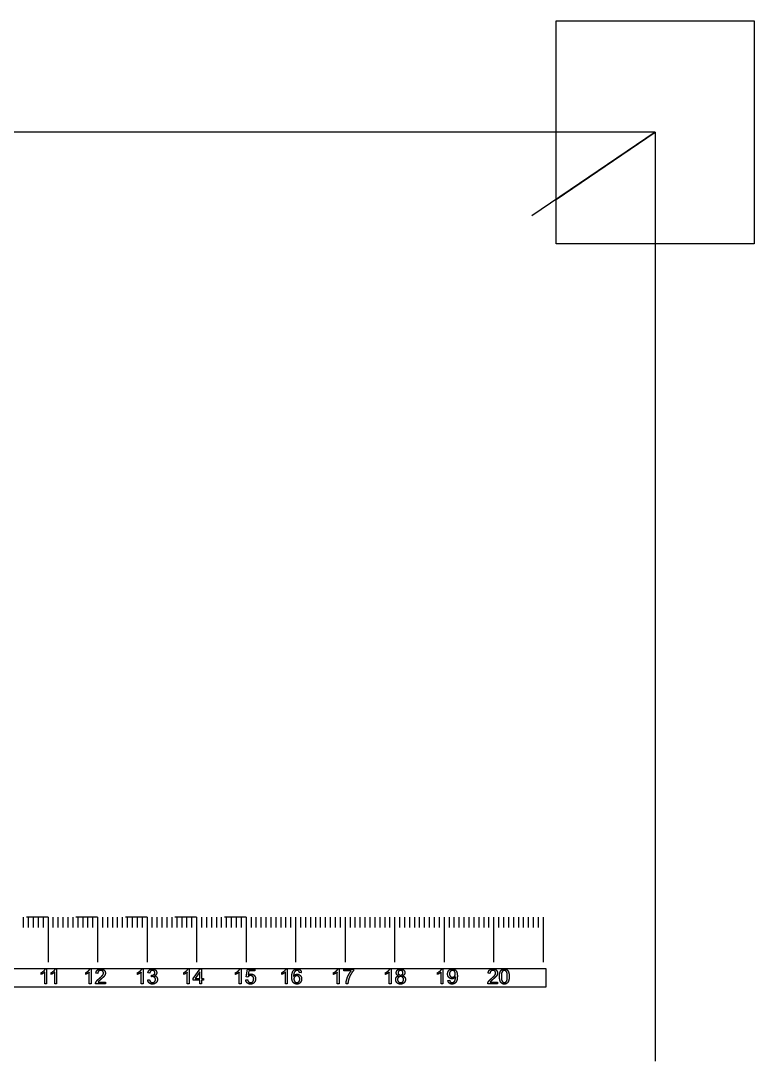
# Model space of a CAD drawing. Header units: millimetres. Extents: x -350 to 350, y -210 to 240.
# Drawn here: x -201.1 to -53, y 0 to 210 of the extents above; entities that cross this region are included whole.
import ezdxf

# ---------------------------------------------------------------- set-up
doc = ezdxf.new("R2010")
doc.units = ezdxf.units.MM
doc.layers.get('0').update_dxf_attribs({"linetype": 'CONTINUOUS'})

msp = doc.modelspace()

# ---------------------------------------------------------------- linework, layer by layer
for p, q in [((-73.02, 187.5), (-350, 187.5)), ((-73.02, 187.5), (-97.91, 170.65)), ((-93.03, 173.95), (-73.02, 187.5)), ((-73.02, 187.5), (-73.02, 0)), ((-200.64, 29.07), (-200.64, 27)), ((-195.64, 29.07), (-200, 29.07)), ((-199.64, 29.07), (-199.64, 27)), ((-198.64, 29.07), (-198.64, 27)), ((-197.64, 29.07), (-197.64, 27)), ((-196.64, 29.07), (-196.64, 27)), ((-195.64, 29.07), (-195.64, 20)), ((-195.64, 29.07), (-195.64, 27)), ((-194.64, 29.07), (-194.64, 27)), ((-193.64, 29.07), (-193.64, 27)), ((-192.64, 29.07), (-192.64, 27)), ((-191.64, 29.07), (-191.64, 27)), ((-190.64, 29.07), (-190.64, 27)), ((-185.64, 29.07), (-190, 29.07)), ((-189.64, 29.07), (-189.64, 27)), ((-188.64, 29.07), (-188.64, 27)), ((-187.64, 29.07), (-187.64, 27)), ((-186.64, 29.07), (-186.64, 27)), ((-185.64, 29.07), (-185.64, 20)), ((-185.64, 29.07), (-185.64, 27)), ((-184.64, 29.07), (-184.64, 27)), ((-183.64, 29.07), (-183.64, 27)), ((-182.64, 29.07), (-182.64, 27)), ((-181.64, 29.07), (-181.64, 27)), ((-180.64, 29.07), (-180.64, 27)), ((-175.64, 29.07), (-180, 29.07)), ((-179.64, 29.07), (-179.64, 27)), ((-178.64, 29.07), (-178.64, 27)), ((-177.64, 29.07), (-177.64, 27)), ((-176.64, 29.07), (-176.64, 27)), ((-175.64, 29.07), (-175.64, 20)), ((-175.64, 29.07), (-175.64, 27)), ((-174.64, 29.07), (-174.64, 27)), ((-173.64, 29.07), (-173.64, 27)), ((-172.64, 29.07), (-172.64, 27)), ((-171.64, 29.07), (-171.64, 27)), ((-170.64, 29.07), (-170.64, 27)), ((-165.64, 29.07), (-170, 29.07)), ((-169.64, 29.07), (-169.64, 27)), ((-168.64, 29.07), (-168.64, 27)), ((-167.64, 29.07), (-167.64, 27)), ((-166.64, 29.07), (-166.64, 27)), ((-165.64, 29.07), (-165.64, 20)), ((-165.64, 29.07), (-165.64, 27)), ((-164.64, 29.07), (-164.64, 27)), ((-163.64, 29.07), (-163.64, 27)), ((-162.64, 29.07), (-162.64, 27)), ((-161.64, 29.07), (-161.64, 27)), ((-160.64, 29.07), (-160.64, 27)), ((-155.64, 29.07), (-160, 29.07)), ((-159.64, 29.07), (-159.64, 27)), ((-158.64, 29.07), (-158.64, 27)), ((-157.64, 29.07), (-157.64, 27)), ((-156.64, 29.07), (-156.64, 27)), ((-155.64, 29.07), (-155.64, 20)), ((-155.64, 29.07), (-155.64, 27)), ((-154.64, 29.07), (-154.64, 27)), ((-153.64, 29.07), (-153.64, 27)), ((-152.64, 29.07), (-152.64, 27)), ((-151.64, 29.07), (-151.64, 27)), ((-150.64, 29.07), (-150.64, 27)), ((-149.64, 29.07), (-149.64, 27)), ((-148.64, 29.07), (-148.64, 27)), ((-147.64, 29.07), (-147.64, 27)), ((-146.64, 29.07), (-146.64, 27)), ((-145.64, 29.07), (-145.64, 20)), ((-145.64, 29.07), (-145.64, 27)), ((-144.64, 29.07), (-144.64, 27)), ((-143.64, 29.07), (-143.64, 27)), ((-142.64, 29.07), (-142.64, 27)), ((-141.64, 29.07), (-141.64, 27)), ((-140.64, 29.07), (-140.64, 27)), ((-139.64, 29.07), (-139.64, 27)), ((-138.64, 29.07), (-138.64, 27)), ((-137.64, 29.07), (-137.64, 27)), ((-136.64, 29.07), (-136.64, 27)), ((-135.64, 29.07), (-135.64, 20)), ((-135.64, 29.07), (-135.64, 27)), ((-134.64, 29.07), (-134.64, 27)), ((-133.64, 29.07), (-133.64, 27)), ((-132.64, 29.07), (-132.64, 27)), ((-131.64, 29.07), (-131.64, 27)), ((-130.64, 29.07), (-130.64, 27)), ((-129.64, 29.07), (-129.64, 27)), ((-128.64, 29.07), (-128.64, 27)), ((-127.64, 29.07), (-127.64, 27)), ((-126.64, 29.07), (-126.64, 27)), ((-125.64, 29.07), (-125.64, 20)), ((-125.64, 29.07), (-125.64, 27)), ((-124.64, 29.07), (-124.64, 27)), ((-123.64, 29.07), (-123.64, 27)), ((-122.64, 29.07), (-122.64, 27)), ((-121.64, 29.07), (-121.64, 27)), ((-120.64, 29.07), (-120.64, 27)), ((-119.64, 29.07), (-119.64, 27)), ((-118.64, 29.07), (-118.64, 27)), ((-117.64, 29.07), (-117.64, 27)), ((-116.64, 29.07), (-116.64, 27)), ((-115.64, 29.07), (-115.64, 20)), ((-115.64, 29.07), (-115.64, 27)), ((-114.64, 29.07), (-114.64, 27)), ((-113.64, 29.07), (-113.64, 27)), ((-112.64, 29.07), (-112.64, 27)), ((-111.64, 29.07), (-111.64, 27)), ((-110.64, 29.07), (-110.64, 27)), ((-109.64, 29.07), (-109.64, 27)), ((-108.64, 29.07), (-108.64, 27)), ((-107.64, 29.07), (-107.64, 27)), ((-106.64, 29.07), (-106.64, 27)), ((-105.64, 29.07), (-105.64, 20)), ((-105.64, 29.07), (-105.64, 27)), ((-104.64, 29.07), (-104.64, 27)), ((-103.64, 29.07), (-103.64, 27)), ((-102.64, 29.07), (-102.64, 27)), ((-101.64, 29.07), (-101.64, 27)), ((-100.64, 29.07), (-100.64, 27)), ((-99.64, 29.07), (-99.64, 27)), ((-98.64, 29.07), (-98.64, 27)), ((-97.64, 29.07), (-97.64, 27)), ((-96.64, 29.07), (-96.64, 27)), ((-95.64, 29.07), (-95.64, 20)), ((-197.04, 17.52), (-197.04, 17.87)), ((-196.31, 15.61), (-196.31, 17.96)), ((-196.18, 18.62), (-195.94, 18.62)), ((-195.94, 18.62), (-195.94, 15.61)), ((-195.02, 17.52), (-195.02, 17.87)), ((-194.29, 15.61), (-194.29, 17.96)), ((-194.16, 18.62), (-193.92, 18.62)), ((-193.92, 18.62), (-193.92, 15.61)), ((-188.03, 17.52), (-188.03, 17.87)), ((-187.3, 15.61), (-187.3, 17.96)), ((-187.17, 18.62), (-186.93, 18.62)), ((-186.93, 18.62), (-186.93, 15.61)), ((-185.59, 17.72), (-185.96, 17.76)), ((-177.55, 17.52), (-177.55, 17.87)), ((-176.81, 15.61), (-176.81, 17.96)), ((-176.68, 18.62), (-176.45, 18.62)), ((-176.45, 18.62), (-176.45, 15.61)), ((-175.1, 17.78), (-175.46, 17.85)), ((-174.77, 17.03), (-174.73, 17.36)), ((-168.23, 17.52), (-168.23, 17.87)), ((-167.5, 15.61), (-167.5, 17.96)), ((-167.36, 18.62), (-167.13, 18.62)), ((-167.13, 18.62), (-167.13, 15.61)), ((-166.3, 16.67), (-164.94, 18.61)), ((-165, 18.02), (-165.94, 16.67)), ((-165, 16.67), (-165, 18.02)), ((-164.94, 18.61), (-164.63, 18.61)), ((-164.63, 18.61), (-164.63, 16.67)), ((-157.75, 17.52), (-157.75, 17.87)), ((-157.01, 15.61), (-157.01, 17.96)), ((-156.88, 18.62), (-156.64, 18.62)), ((-156.64, 18.62), (-156.64, 15.61)), ((-155.63, 17.03), (-155.34, 18.57)), ((-155.29, 16.99), (-155.63, 17.03)), ((-155.34, 18.57), (-153.85, 18.57)), ((-155.05, 18.22), (-155.21, 17.41)), ((-153.85, 18.22), (-155.05, 18.22)), ((-153.85, 18.57), (-153.85, 18.22)), ((-148.43, 17.52), (-148.43, 17.87)), ((-147.69, 15.61), (-147.69, 17.96)), ((-147.56, 18.62), (-147.32, 18.62)), ((-147.32, 18.62), (-147.32, 15.61)), ((-144.47, 17.88), (-144.84, 17.85)), ((-137.95, 17.52), (-137.95, 17.87)), ((-137.21, 15.61), (-137.21, 17.96)), ((-137.08, 18.62), (-136.84, 18.62)), ((-136.84, 18.62), (-136.84, 15.61)), ((-135.87, 18.22), (-135.87, 18.57)), ((-135.87, 18.57), (-133.93, 18.57)), ((-134.4, 18.22), (-135.87, 18.22)), ((-133.93, 18.57), (-133.93, 18.29)), ((-127.46, 17.52), (-127.46, 17.87)), ((-126.73, 15.61), (-126.73, 17.96)), ((-126.59, 18.62), (-126.36, 18.62)), ((-126.36, 18.62), (-126.36, 15.61)), ((-116.98, 17.52), (-116.98, 17.87)), ((-116.24, 15.61), (-116.24, 17.96)), ((-116.11, 18.62), (-115.87, 18.62)), ((-115.87, 18.62), (-115.87, 15.61)), ((-106.38, 17.72), (-106.75, 17.76)), ((-195.94, 15.61), (-196.31, 15.61)), ((-193.92, 15.61), (-194.29, 15.61)), ((-186.93, 15.61), (-187.3, 15.61)), ((-184.05, 15.61), (-186.03, 15.61)), ((-185.52, 15.97), (-184.05, 15.97)), ((-184.05, 15.97), (-184.05, 15.61)), ((-176.45, 15.61), (-176.81, 15.61)), ((-175.5, 16.4), (-175.13, 16.45)), ((-167.13, 15.61), (-167.5, 15.61)), ((-166.3, 16.33), (-166.3, 16.67)), ((-165, 16.33), (-166.3, 16.33)), ((-165.94, 16.67), (-165, 16.67)), ((-165, 15.61), (-165, 16.33)), ((-164.63, 15.61), (-165, 15.61)), ((-164.63, 16.67), (-164.23, 16.67)), ((-164.23, 16.33), (-164.63, 16.33)), ((-164.63, 16.33), (-164.63, 15.61)), ((-164.23, 16.67), (-164.23, 16.33)), ((-156.64, 15.61), (-157.01, 15.61)), ((-155.7, 16.4), (-155.31, 16.43)), ((-147.32, 15.61), (-147.69, 15.61)), ((-136.84, 15.61), (-137.21, 15.61)), ((-135.07, 15.61), (-135.45, 15.61)), ((-126.36, 15.61), (-126.73, 15.61)), ((-115.87, 15.61), (-116.24, 15.61)), ((-114.87, 16.31), (-114.52, 16.34)), ((-104.84, 15.61), (-106.82, 15.61)), ((-106.31, 15.97), (-104.84, 15.97)), ((-104.84, 15.97), (-104.84, 15.61))]:
    msp.add_line(p, q)
for points in [[(-53, 210), (-53, 165), (-93.03, 165), (-93.03, 210)], [(-305.64, 15), (-95, 15), (-95, 18.61), (-305.64, 18.61)]]:
    msp.add_lwpolyline(points, close=True)
for points in [[(-197.04, 17.87), (-196.73, 18.02), (-196.5, 18.22)], [(-196.66, 17.71), (-196.87, 17.58), (-197.04, 17.52)], [(-196.31, 17.96), (-196.44, 17.83), (-196.66, 17.71)], [(-196.5, 18.22), (-196.27, 18.43), (-196.18, 18.62)], [(-195.02, 17.87), (-194.71, 18.02), (-194.48, 18.22)], [(-194.64, 17.71), (-194.85, 17.58), (-195.02, 17.52)], [(-194.29, 17.96), (-194.42, 17.83), (-194.64, 17.71)], [(-194.48, 18.22), (-194.25, 18.43), (-194.16, 18.62)], [(-188.03, 17.87), (-187.73, 18.02), (-187.49, 18.22)], [(-187.65, 17.71), (-187.86, 17.58), (-188.03, 17.52)], [(-187.3, 17.96), (-187.43, 17.83), (-187.65, 17.71)], [(-187.49, 18.22), (-187.26, 18.43), (-187.17, 18.62)], [(-185.96, 17.76), (-185.93, 18.18), (-185.67, 18.4)], [(-185.67, 18.4), (-185.42, 18.62), (-184.99, 18.62)], [(-185.42, 18.16), (-185.58, 18), (-185.59, 17.72)], [(-185, 18.32), (-185.26, 18.32), (-185.42, 18.16)], [(-185.27, 16.72), (-184.78, 17.12), (-184.61, 17.36)], [(-184.59, 18.17), (-184.75, 18.32), (-185, 18.32)], [(-184.99, 18.62), (-184.56, 18.62), (-184.31, 18.38)], [(-184.37, 17.07), (-184.54, 16.88), (-184.94, 16.54)], [(-184.61, 17.36), (-184.43, 17.59), (-184.43, 17.8)], [(-184.43, 17.8), (-184.43, 18.02), (-184.59, 18.17)], [(-184.13, 17.44), (-184.2, 17.26), (-184.37, 17.07)], [(-184.31, 18.38), (-184.05, 18.15), (-184.05, 17.79)], [(-184.05, 17.79), (-184.05, 17.61), (-184.13, 17.44)], [(-177.55, 17.87), (-177.24, 18.02), (-177.01, 18.22)], [(-177.16, 17.71), (-177.38, 17.58), (-177.55, 17.52)], [(-176.81, 17.96), (-176.95, 17.83), (-177.16, 17.71)], [(-177.01, 18.22), (-176.78, 18.43), (-176.68, 18.62)], [(-175.46, 17.85), (-175.4, 18.22), (-175.16, 18.42)], [(-175.16, 18.42), (-174.92, 18.62), (-174.56, 18.62)], [(-174.91, 18.19), (-175.05, 18.05), (-175.1, 17.78)], [(-174.55, 18.32), (-174.77, 18.32), (-174.91, 18.19)], [(-174.51, 17.07), (-174.62, 17.07), (-174.77, 17.03)], [(-174.73, 17.36), (-174.7, 17.35), (-174.67, 17.35)], [(-174.67, 17.35), (-174.44, 17.35), (-174.25, 17.47)], [(-174.56, 18.62), (-174.32, 18.62), (-174.11, 18.52)], [(-174.2, 18.19), (-174.34, 18.32), (-174.55, 18.32)], [(-174.09, 16.91), (-174.26, 17.07), (-174.51, 17.07)], [(-174.25, 17.47), (-174.06, 17.6), (-174.06, 17.85)], [(-174.06, 17.85), (-174.06, 18.06), (-174.2, 18.19)], [(-174.11, 18.52), (-173.9, 18.41), (-173.79, 18.23)], [(-173.79, 17.49), (-173.89, 17.33), (-174.1, 17.24)], [(-174.1, 17.24), (-173.83, 17.18), (-173.68, 16.98)], [(-173.93, 16.49), (-173.93, 16.74), (-174.09, 16.91)], [(-173.79, 18.23), (-173.68, 18.05), (-173.68, 17.84)], [(-173.68, 17.84), (-173.68, 17.65), (-173.79, 17.49)], [(-173.68, 16.98), (-173.54, 16.79), (-173.54, 16.5)], [(-168.23, 17.87), (-167.92, 18.02), (-167.69, 18.22)], [(-167.84, 17.71), (-168.06, 17.58), (-168.23, 17.52)], [(-167.5, 17.96), (-167.63, 17.83), (-167.84, 17.71)], [(-167.69, 18.22), (-167.46, 18.43), (-167.36, 18.62)], [(-157.75, 17.87), (-157.44, 18.02), (-157.21, 18.22)], [(-157.36, 17.71), (-157.58, 17.58), (-157.75, 17.52)], [(-157.01, 17.96), (-157.14, 17.83), (-157.36, 17.71)], [(-157.21, 18.22), (-156.98, 18.43), (-156.88, 18.62)], [(-155.06, 17.19), (-155.21, 17.11), (-155.29, 16.99)], [(-155.21, 17.41), (-154.94, 17.6), (-154.64, 17.6)], [(-154.74, 17.28), (-154.92, 17.28), (-155.06, 17.19)], [(-154.28, 17.09), (-154.46, 17.28), (-154.74, 17.28)], [(-154.64, 17.6), (-154.25, 17.6), (-153.98, 17.33)], [(-154.1, 16.6), (-154.1, 16.91), (-154.28, 17.09)], [(-153.98, 17.33), (-153.71, 17.06), (-153.71, 16.63)], [(-148.43, 17.87), (-148.12, 18.02), (-147.89, 18.22)], [(-148.04, 17.71), (-148.26, 17.58), (-148.43, 17.52)], [(-147.69, 17.96), (-147.83, 17.83), (-148.04, 17.71)], [(-147.89, 18.22), (-147.66, 18.43), (-147.56, 18.62)], [(-146.4, 17.02), (-146.4, 17.89), (-146.08, 18.28)], [(-146.11, 15.9), (-146.4, 16.24), (-146.4, 17.02)], [(-146.08, 18.28), (-145.8, 18.62), (-145.32, 18.62)], [(-145.93, 17.85), (-146.03, 17.61), (-146.03, 17.16)], [(-146.03, 17.16), (-145.9, 17.36), (-145.71, 17.46)], [(-145.8, 17.05), (-145.97, 16.87), (-145.97, 16.58)], [(-145.65, 18.22), (-145.83, 18.1), (-145.93, 17.85)], [(-145.38, 17.23), (-145.63, 17.23), (-145.8, 17.05)], [(-145.71, 17.46), (-145.51, 17.56), (-145.3, 17.56)], [(-145.34, 18.32), (-145.52, 18.32), (-145.65, 18.22)], [(-144.96, 17.05), (-145.12, 17.23), (-145.38, 17.23)], [(-144.97, 18.16), (-145.12, 18.32), (-145.34, 18.32)], [(-145.32, 18.62), (-144.97, 18.62), (-144.74, 18.43)], [(-145.3, 17.56), (-144.93, 17.56), (-144.68, 17.29)], [(-144.84, 17.85), (-144.88, 18.07), (-144.97, 18.16)], [(-144.79, 16.56), (-144.79, 16.87), (-144.96, 17.05)], [(-144.74, 18.43), (-144.51, 18.23), (-144.47, 17.88)], [(-144.68, 17.29), (-144.42, 17.02), (-144.42, 16.59)], [(-137.95, 17.87), (-137.64, 18.02), (-137.41, 18.22)], [(-137.56, 17.71), (-137.77, 17.58), (-137.95, 17.52)], [(-137.21, 17.96), (-137.34, 17.83), (-137.56, 17.71)], [(-137.41, 18.22), (-137.17, 18.43), (-137.08, 18.62)], [(-135.31, 16.47), (-135.18, 16.97), (-134.93, 17.43)], [(-134.93, 17.43), (-134.68, 17.9), (-134.4, 18.22)], [(-134.5, 17.48), (-134.78, 16.97), (-134.93, 16.44)], [(-133.93, 18.29), (-134.22, 17.98), (-134.5, 17.48)], [(-127.46, 17.87), (-127.15, 18.02), (-126.92, 18.22)], [(-127.07, 17.71), (-127.29, 17.58), (-127.46, 17.52)], [(-126.73, 17.96), (-126.86, 17.83), (-127.07, 17.71)], [(-126.92, 18.22), (-126.69, 18.43), (-126.59, 18.62)], [(-125.42, 16.48), (-125.42, 16.77), (-125.27, 16.97)], [(-125.3, 17.85), (-125.3, 18.18), (-125.06, 18.4)], [(-125.19, 17.48), (-125.3, 17.63), (-125.3, 17.85)], [(-125.27, 16.97), (-125.12, 17.17), (-124.85, 17.24)], [(-124.85, 17.24), (-125.08, 17.32), (-125.19, 17.48)], [(-125.06, 18.4), (-124.83, 18.62), (-124.44, 18.62)], [(-124.87, 16.91), (-125.04, 16.74), (-125.04, 16.48)], [(-124.78, 18.19), (-124.92, 18.05), (-124.92, 17.86)], [(-124.92, 17.86), (-124.92, 17.65), (-124.78, 17.52)], [(-124.44, 17.08), (-124.7, 17.08), (-124.87, 16.91)], [(-124.43, 18.32), (-124.64, 18.32), (-124.78, 18.19)], [(-124.78, 17.52), (-124.65, 17.38), (-124.43, 17.38)], [(-124.44, 18.62), (-124.04, 18.62), (-123.8, 18.4)], [(-123.99, 16.91), (-124.17, 17.08), (-124.44, 17.08)], [(-124.08, 18.18), (-124.22, 18.32), (-124.43, 18.32)], [(-124.43, 17.38), (-124.21, 17.38), (-124.08, 17.51)], [(-123.94, 17.84), (-123.94, 18.05), (-124.08, 18.18)], [(-124.08, 17.51), (-123.94, 17.65), (-123.94, 17.84)], [(-123.67, 17.48), (-123.78, 17.32), (-124.01, 17.24)], [(-124.01, 17.24), (-123.73, 17.15), (-123.58, 16.95)], [(-123.82, 16.47), (-123.82, 16.73), (-123.99, 16.91)], [(-123.8, 18.4), (-123.56, 18.17), (-123.56, 17.84)], [(-123.56, 17.84), (-123.56, 17.63), (-123.67, 17.48)], [(-123.58, 16.95), (-123.44, 16.75), (-123.44, 16.47)], [(-116.98, 17.87), (-116.67, 18.02), (-116.44, 18.22)], [(-116.59, 17.71), (-116.81, 17.58), (-116.98, 17.52)], [(-116.24, 17.96), (-116.37, 17.83), (-116.59, 17.71)], [(-116.44, 18.22), (-116.21, 18.43), (-116.11, 18.62)], [(-114.93, 17.61), (-114.93, 18.07), (-114.66, 18.35)], [(-114.67, 16.9), (-114.93, 17.17), (-114.93, 17.61)], [(-114.04, 16.63), (-114.41, 16.63), (-114.67, 16.9)], [(-114.66, 18.35), (-114.39, 18.62), (-113.99, 18.62)], [(-114.37, 18.12), (-114.55, 17.92), (-114.55, 17.6)], [(-114.55, 17.6), (-114.55, 17.31), (-114.38, 17.13)], [(-114.38, 17.13), (-114.21, 16.95), (-113.95, 16.95)], [(-113.94, 18.32), (-114.19, 18.32), (-114.37, 18.12)], [(-113.99, 18.62), (-113.69, 18.62), (-113.45, 18.47)], [(-113.95, 16.95), (-113.7, 16.95), (-113.53, 17.13)], [(-113.54, 18.13), (-113.7, 18.32), (-113.94, 18.32)], [(-113.33, 17.02), (-113.44, 16.85), (-113.63, 16.74)], [(-113.37, 17.63), (-113.37, 17.95), (-113.54, 18.13)], [(-113.53, 17.13), (-113.37, 17.31), (-113.37, 17.63)], [(-113.45, 18.47), (-113.21, 18.31), (-113.08, 18.02)], [(-113.38, 16.5), (-113.32, 16.72), (-113.32, 16.95)], [(-113.32, 16.95), (-113.32, 16.97), (-113.33, 17.02)], [(-113.08, 18.02), (-112.96, 17.73), (-112.96, 17.17)], [(-112.96, 17.17), (-112.96, 16.6), (-113.08, 16.26)], [(-106.75, 17.76), (-106.72, 18.18), (-106.46, 18.4)], [(-106.46, 18.4), (-106.21, 18.62), (-105.78, 18.62)], [(-106.21, 18.16), (-106.37, 18), (-106.38, 17.72)], [(-105.79, 18.32), (-106.05, 18.32), (-106.21, 18.16)], [(-106.06, 16.72), (-105.57, 17.12), (-105.4, 17.36)], [(-105.38, 18.17), (-105.54, 18.32), (-105.79, 18.32)], [(-105.78, 18.62), (-105.35, 18.62), (-105.1, 18.38)], [(-105.16, 17.07), (-105.33, 16.88), (-105.73, 16.54)], [(-105.4, 17.36), (-105.22, 17.59), (-105.22, 17.8)], [(-105.22, 17.8), (-105.22, 18.02), (-105.38, 18.17)], [(-104.92, 17.44), (-104.99, 17.26), (-105.16, 17.07)], [(-105.1, 18.38), (-104.85, 18.15), (-104.85, 17.79)], [(-104.85, 17.79), (-104.85, 17.61), (-104.92, 17.44)], [(-104.45, 17.09), (-104.45, 17.62), (-104.34, 17.95)], [(-104.15, 15.87), (-104.45, 16.25), (-104.45, 17.09)], [(-104.34, 17.95), (-104.23, 18.27), (-104.01, 18.45)], [(-103.88, 18.1), (-104.07, 17.83), (-104.07, 17.09)], [(-104.07, 17.09), (-104.07, 16.35), (-103.89, 16.11)], [(-104.01, 18.45), (-103.8, 18.62), (-103.47, 18.62)], [(-103.47, 18.32), (-103.73, 18.32), (-103.88, 18.1)], [(-103.47, 18.62), (-103.23, 18.62), (-103.04, 18.53)], [(-103.04, 18.08), (-103.21, 18.32), (-103.47, 18.32)], [(-103.04, 18.53), (-102.86, 18.43), (-102.74, 18.25)], [(-102.87, 17.09), (-102.87, 17.83), (-103.04, 18.08)], [(-103.04, 16.11), (-102.87, 16.35), (-102.87, 17.09)], [(-102.74, 18.25), (-102.62, 18.06), (-102.56, 17.8)], [(-102.49, 17.09), (-102.49, 16.56), (-102.6, 16.24)], [(-102.56, 17.8), (-102.49, 17.54), (-102.49, 17.09)], [(-186.03, 15.61), (-186.04, 15.74), (-185.99, 15.87)], [(-185.99, 15.87), (-185.91, 16.07), (-185.75, 16.27)], [(-185.75, 16.27), (-185.58, 16.46), (-185.27, 16.72)], [(-185.37, 16.17), (-185.46, 16.07), (-185.52, 15.97)], [(-184.94, 16.54), (-185.27, 16.26), (-185.37, 16.17)], [(-175.2, 15.79), (-175.46, 16.03), (-175.5, 16.4)], [(-174.55, 15.56), (-174.94, 15.56), (-175.2, 15.79)], [(-175.13, 16.45), (-175.07, 16.14), (-174.92, 16)], [(-174.92, 16), (-174.76, 15.86), (-174.55, 15.86)], [(-174.55, 15.86), (-174.29, 15.86), (-174.11, 16.04)], [(-173.82, 15.83), (-174.11, 15.56), (-174.55, 15.56)], [(-174.11, 16.04), (-173.93, 16.22), (-173.93, 16.49)], [(-173.54, 16.5), (-173.54, 16.11), (-173.82, 15.83)], [(-155.4, 15.79), (-155.66, 16.02), (-155.7, 16.4)], [(-154.74, 15.56), (-155.15, 15.56), (-155.4, 15.79)], [(-155.31, 16.43), (-155.27, 16.15), (-155.11, 16.01)], [(-155.11, 16.01), (-154.96, 15.86), (-154.74, 15.86)], [(-154.74, 15.86), (-154.47, 15.86), (-154.29, 16.06)], [(-153.95, 15.92), (-154.24, 15.56), (-154.74, 15.56)], [(-154.29, 16.06), (-154.1, 16.26), (-154.1, 16.6)], [(-153.71, 16.63), (-153.71, 16.22), (-153.95, 15.92)], [(-145.36, 15.56), (-145.82, 15.56), (-146.11, 15.9)], [(-145.97, 16.58), (-145.97, 16.39), (-145.89, 16.22)], [(-145.89, 16.22), (-145.81, 16.05), (-145.67, 15.95)], [(-145.67, 15.95), (-145.52, 15.86), (-145.36, 15.86)], [(-145.36, 15.86), (-145.13, 15.86), (-144.96, 16.05)], [(-144.87, 15.69), (-145.09, 15.56), (-145.36, 15.56)], [(-144.96, 16.05), (-144.79, 16.24), (-144.79, 16.56)], [(-144.54, 16.06), (-144.66, 15.82), (-144.87, 15.69)], [(-144.42, 16.59), (-144.42, 16.3), (-144.54, 16.06)], [(-135.45, 15.61), (-135.45, 15.97), (-135.31, 16.47)], [(-134.93, 16.44), (-135.04, 16.06), (-135.07, 15.61)], [(-125.15, 15.82), (-125.42, 16.09), (-125.42, 16.48)], [(-124.43, 15.56), (-124.87, 15.56), (-125.15, 15.82)], [(-125.04, 16.48), (-125.04, 16.32), (-124.96, 16.17)], [(-124.96, 16.17), (-124.89, 16.03), (-124.74, 15.94)], [(-124.74, 15.94), (-124.59, 15.86), (-124.43, 15.86)], [(-124.43, 15.86), (-124.16, 15.86), (-123.99, 16.03)], [(-123.71, 15.82), (-123.99, 15.56), (-124.43, 15.56)], [(-123.99, 16.03), (-123.82, 16.2), (-123.82, 16.47)], [(-123.44, 16.47), (-123.44, 16.08), (-123.71, 15.82)], [(-114.61, 15.76), (-114.83, 15.95), (-114.87, 16.31)], [(-114.03, 15.56), (-114.38, 15.56), (-114.61, 15.76)], [(-114.52, 16.34), (-114.48, 16.09), (-114.35, 15.98)], [(-114.35, 15.98), (-114.22, 15.86), (-114.02, 15.86)], [(-113.63, 16.74), (-113.82, 16.63), (-114.04, 16.63)], [(-113.45, 15.74), (-113.7, 15.56), (-114.03, 15.56)], [(-114.02, 15.86), (-113.85, 15.86), (-113.73, 15.94)], [(-113.73, 15.94), (-113.6, 16.02), (-113.52, 16.15)], [(-113.52, 16.15), (-113.43, 16.28), (-113.38, 16.5)], [(-113.08, 16.26), (-113.21, 15.92), (-113.45, 15.74)], [(-106.82, 15.61), (-106.83, 15.74), (-106.78, 15.87)], [(-106.78, 15.87), (-106.71, 16.07), (-106.54, 16.27)], [(-106.54, 16.27), (-106.37, 16.46), (-106.06, 16.72)], [(-106.16, 16.17), (-106.25, 16.07), (-106.31, 15.97)], [(-105.73, 16.54), (-106.06, 16.26), (-106.16, 16.17)], [(-103.47, 15.56), (-103.9, 15.56), (-104.15, 15.87)], [(-103.89, 16.11), (-103.72, 15.86), (-103.47, 15.86)], [(-103.47, 15.86), (-103.21, 15.86), (-103.04, 16.11)], [(-102.92, 15.74), (-103.14, 15.56), (-103.47, 15.56)], [(-102.6, 16.24), (-102.71, 15.91), (-102.92, 15.74)]]:
    msp.add_open_spline(points, degree=2)

doc.saveas('drawing.dxf')
